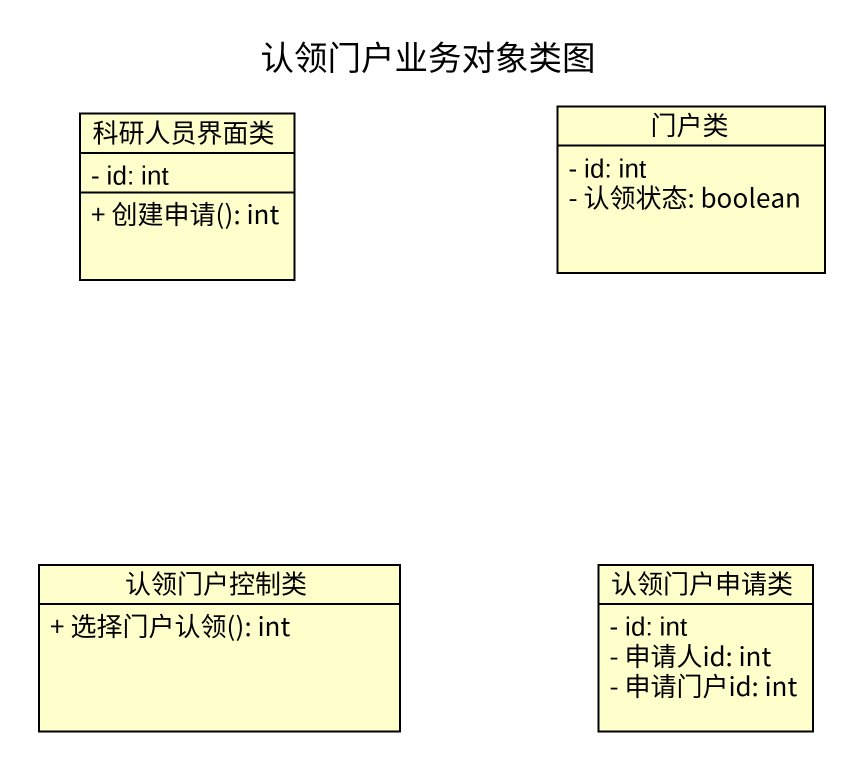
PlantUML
@startuml
title 认领门户业务对象类图
hide circle
hide empty members
skinparam classAttributeIconSize 0
class 科研人员界面类 {
  - id: int
  + 创建申请(): int
}
class 门户类 {
  - id: int
  - 认领状态: boolean
}
class 认领门户控制类 {
  + 选择门户认领(): int
}
class 认领门户申请类 {
  - id: int
  - 申请人id: int
  - 申请门户id: int
}
@enduml
